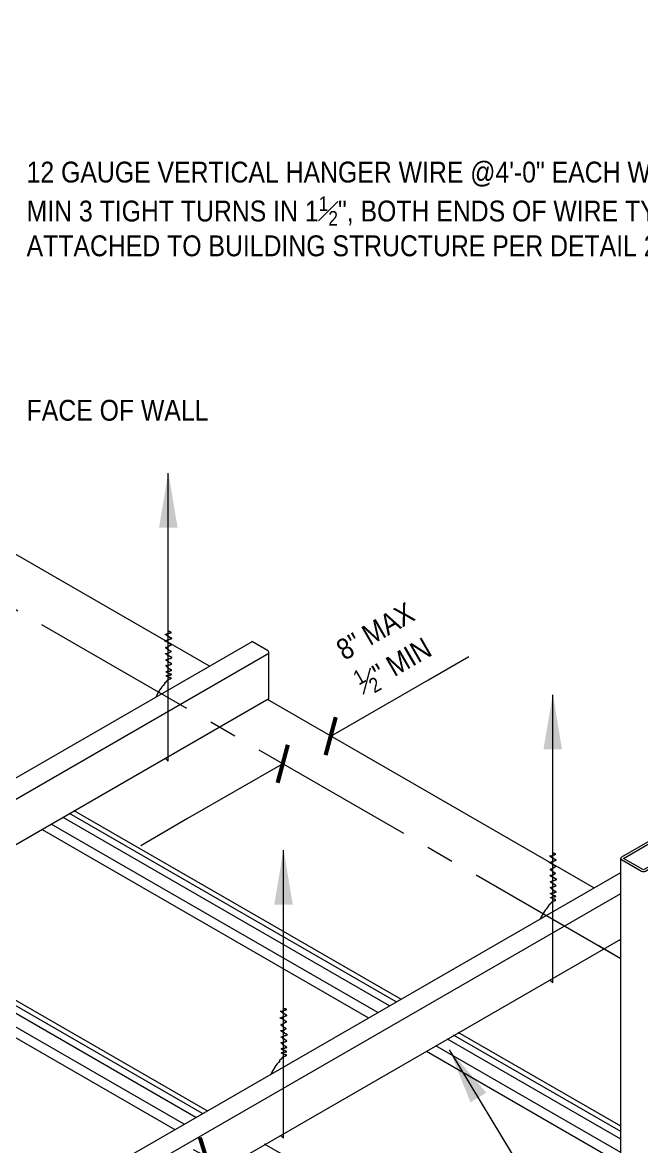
# Model space of a CAD drawing. Header units: inches. Extents: x -16404 to 14624, y -1591 to 16152.
# Drawn here: x -15539.1 to -15472.4, y 2006.3 to 2127.6 of the extents above; entities that cross this region are included whole.
import ezdxf
from ezdxf import colors
from ezdxf.entities.mleader import LeaderData, LeaderLine
from ezdxf.math import Vec2, Vec3

# ---------------------------------------------------------------- set-up
doc = ezdxf.new("R2010")
doc.units = ezdxf.units.IN
doc.header["$LTSCALE"] = 24
doc.header["$MEASUREMENT"] = 0
doc.linetypes.add('CENTER2', pattern=[1.125, 0.75, -0.125, 0.125, -0.125])
doc.layers.get('0').update_dxf_attribs({"linetype": 'CONTINUOUS'})
doc.layers.get('DefPoints').update_dxf_attribs({"color": 251, "linetype": 'CONTINUOUS'})
doc.layers.add('DESIGNER COMMENTS', color=221, linetype='CONTINUOUS', plot=False)
for name, color, linetype in [('S-ANNO-DIMS', 2, 'CONTINUOUS'), ('S-ANNO-NOTE', 4, 'CONTINUOUS'), ('S-ARCH', 1, 'CONTINUOUS'), ('S-GRID', 1, 'CENTER2')]:
    doc.layers.add(name, color=color, linetype=linetype)
doc.styles.add('Arial', font='arial.ttf', dxfattribs={"width": 0.85})
doc.styles.add('ROMANS', font='romans.shx', dxfattribs={"width": 0.85})
doc.dimstyles.new('DIM-24', dxfattribs={"dimscale": 24, "dimtxt": 0.09375, "dimasz": 0.109375, "dimexe": 0.0625, "dimexo": 0.0625, "dimgap": 0.0625, "dimtad": 1, "dimdec": 4, "dimzin": 11, "dimdsep": 46, "dimlunit": 4, "dimtxsty": 'Arial', "dimblk": 'ARCHTICK', "dimcen": 0.125, "dimclrd": 256, "dimclre": 256, "dimclrt": 4, "dimadec": 0, "dimazin": 0, "dimtfac": 0.75, "dimtdec": 4, "dimtofl": 0, "dimtmove": 0, "dimatfit": 3, "dimldrblk": 'ARCHTICK', "dimfxl": 1, "dimfrac": 1, "dimtolj": 1, "dimtzin": 11, "dimarcsym": 0})

# ---------------------------------------------------------------- blocks, each defined once
blk = doc.blocks.new('ST-ARROW')
blk.add_solid([(-1, -0.167), (-1, 0.167), (0, 0)])
blk = doc.blocks.new('_ARCHTICK')
at = {"color": 0, "linetype": 'ByBlock', "const_width": 0.15}
blk.add_lwpolyline([(-0.5, -0.5), (0.5, 0.5)], dxfattribs=at)
blk = doc.blocks.new('*D1094')
at = {"layer": 'DefPoints', "color": 0, "transparency": 16777216}
for p in [(-15507.48, 1999.05), (-15480.27, 1984.81), (-15474.68, 1985.74), (-15523.86, 1975.01), (-15549.55, 1942.51)]:
    blk.add_point(p, dxfattribs=at)
at = {"layer": 'S-ANNO-DIMS', "lineweight": -2, "transparency": 16777216}
blk.add_line((-15508.8, 1999.74), (-15520.72, 2005.98), dxfattribs=at)
blk.add_arc((-15478.18, 1983.72), 46.51, 152.3796, 210, dxfattribs=at)
at = {"layer": 'S-ANNO-DIMS', "lineweight": -2, "transparency": 16777216, "xscale": 3, "yscale": 3, "zscale": 3}
for p, rotation in [((-15519.39, 2005.28), 62.37962741064091), ((-15518.46, 1960.47), 300.0000000000009)]:
    blk.add_blockref('_ARCHTICK', p, dxfattribs=dict(at, rotation=rotation))
at = {"layer": 'S-ANNO-DIMS', "color": 4, "transparency": 16777216, "insert": (-15524.68, 1982.91), "char_height": 2.25, "attachment_point": 5, "rotation": 270.9914, "style": 'Arial'}
blk.add_mtext('\\A1;45° MAX\\PTYP', dxfattribs=at)
blk = doc.blocks.new('A$C37e3ed70')
at = {"layer": 'S-ANNO-NOTE'}
ml = blk.add_multileader_mtext('Standard', dxfattribs=at)
ml.set_content('\\A1;SHEATHING w/ E.N. PER PLAN', color=256, style='ROMANS')
ml.set_leader_properties(color=2)
ml.build(insert=Vec2(0, 0))
ml.multileader.update_dxf_attribs({"dogleg_length": 0.36, "arrow_head_size": 1.31, "scale": 12})
ctx = ml.context
ctx.base_point, ctx.scale, ctx.char_height, ctx.arrow_head_size, ctx.landing_gap_size, ctx.plane_origin = Vec3(-15401.85, 2126.79), 12, 1.125, 1.31, 0.75, Vec3(-15335.35, 2420.55)
ctx.text_align_type = 2
notes = []
notes.append((ctx, [(0, (1, 1, 0), (-15384.83, 2126.79), (-1, 0), 1.5, [(0, [(-15375.12, 2113.01)], 0, [])])]))
ctx.mtext.insert, ctx.mtext.width, ctx.mtext.alignment, ctx.mtext.flow_direction = Vec3(-15387.08, 2127.35), 15.8363, 3, 5
ml = blk.add_multileader_mtext('Standard', dxfattribs=at)
ml.set_content('\\A1;SHEATHING w/ E.N. PER PLAN', color=256, style='ROMANS')
ml.set_leader_properties(color=2)
ml.build(insert=Vec2(0, 0))
ml.multileader.update_dxf_attribs({"dogleg_length": 0.36, "arrow_head_size": 1.31, "scale": 12})
ctx = ml.context
ctx.base_point, ctx.scale, ctx.char_height, ctx.arrow_head_size, ctx.landing_gap_size, ctx.plane_origin = Vec3(-15354.48, 2126.79), 12, 1.125, 1.31, 0.75, Vec3(-15287.98, 2420.55)
ctx.text_align_type = 2
notes.append((ctx, [(0, (1, 1, 0), (-15337.46, 2126.79), (-1, 0), 1.5, [(0, [(-15327.75, 2113.01)], 0, [])])]))
ctx.mtext.insert, ctx.mtext.width, ctx.mtext.alignment, ctx.mtext.flow_direction = Vec3(-15339.71, 2127.35), 16.1942, 3, 5
ml = blk.add_multileader_mtext('Standard', dxfattribs=at)
ml.set_content('\\A1;BEAM/JOIST PER PLAN', color=256, style='ROMANS')
ml.set_leader_properties(color=2)
ml.build(insert=Vec2(0, 0))
ml.multileader.update_dxf_attribs({"dogleg_length": 0.36, "arrow_head_size": 1.31, "scale": 12})
ctx = ml.context
ctx.base_point, ctx.scale, ctx.char_height, ctx.arrow_head_size, ctx.landing_gap_size, ctx.plane_origin = Vec3(-15399.71, 2119.73), 12, 1.125, 1.31, 0.75, Vec3(-15335.35, 2404.99)
ctx.text_align_type = 2
notes.append((ctx, [(0, (1, 1, 0), (-15384.83, 2119.73), (-1, 0), 1.5, [(0, [(-15378.62, 2112.39)], 0, [])])]))
ctx.mtext.insert, ctx.mtext.width, ctx.mtext.alignment, ctx.mtext.flow_direction = Vec3(-15387.08, 2120.3), 15.3396, 3, 5
ml = blk.add_multileader_mtext('Standard', dxfattribs=at)
ml.set_content('\\A1;BEAM/JOIST PER PLAN', color=256, style='ROMANS')
ml.set_leader_properties(color=2)
ml.build(insert=Vec2(0, 0))
ml.multileader.update_dxf_attribs({"dogleg_length": 0.36, "arrow_head_size": 1.31, "scale": 12})
ctx = ml.context
ctx.base_point, ctx.scale, ctx.char_height, ctx.arrow_head_size, ctx.landing_gap_size, ctx.plane_origin = Vec3(-15352.34, 2119.73), 12, 1.125, 1.31, 0.75, Vec3(-15287.98, 2404.99)
ctx.text_align_type = 2
notes.append((ctx, [(0, (1, 1, 0), (-15337.46, 2119.73), (-1, 0), 1.5, [(0, [(-15331.25, 2112.39)], 0, [])])]))
ctx.mtext.insert, ctx.mtext.width, ctx.mtext.alignment, ctx.mtext.flow_direction = Vec3(-15339.71, 2120.3), 15.3396, 3, 5
ml = blk.add_multileader_mtext('Standard', dxfattribs=at)
ml.set_content('\\A1;{\\H0.7x;\\S1#4;\\H1.42857x;"%%C SCREW EYE w/ FULL THREAD EMBDDED (1\\H0.7x;\\S1#4;\\H1.42857x;" MIN.), INSTALL IN DIRECTION OF WIRE}', color=256, style='ROMANS')
ml.set_leader_properties(color=2)
ml.build(insert=Vec2(0, 0))
ml.multileader.update_dxf_attribs({"dogleg_length": 0.36, "arrow_head_size": 1.31, "scale": 12})
ctx = ml.context
ctx.base_point, ctx.scale, ctx.char_height, ctx.arrow_head_size, ctx.landing_gap_size, ctx.plane_origin = Vec3(-15402.85, 2099.02), 12, 1.125, 1.31, 0.75, Vec3(-15337.1, 2385.82)
ctx.text_align_type = 2
notes.append((ctx, [(0, (1, 1, 0), (-15382.91, 2099.02), (-1, 0), 1.5, [(0, [(-15377.35, 2109.11)], 0, [])])]))
ctx.mtext.insert, ctx.mtext.width, ctx.mtext.alignment, ctx.mtext.flow_direction = Vec3(-15385.16, 2099.58), 18.5877, 3, 5
ml = blk.add_multileader_mtext('Standard', dxfattribs=at)
ml.set_content('\\A1;BRACING WIRE', color=256, style='ROMANS')
ml.set_leader_properties(color=2)
ml.build(insert=Vec2(0, 0))
ml.multileader.update_dxf_attribs({"dogleg_length": 0.36, "arrow_head_size": 1.31, "scale": 12})
ctx = ml.context
ctx.base_point, ctx.scale, ctx.char_height, ctx.arrow_head_size, ctx.landing_gap_size, ctx.plane_origin = Vec3(-15395.88, 2087.35), 12, 1.125, 1.31, 0.75, Vec3(-15337.1, 2374.96)
ctx.text_align_type = 2
notes.append((ctx, [(0, (1, 1, 0), (-15382.91, 2087.35), (-1, 0), 1.5, [(0, [(-15371.97, 2103.85)], 0, [])])]))
ctx.mtext.insert, ctx.mtext.width, ctx.mtext.alignment, ctx.mtext.flow_direction = Vec3(-15385.16, 2087.91), 21.8071, 3, 5
ml = blk.add_multileader_mtext('Standard', dxfattribs=at)
ml.set_content('\\A1;{\\H0.7x;\\S1#4;\\H1.42857x;"%%C SCREW EYE w/ FULL THREAD EMBDDED (1\\H0.7x;\\S1#4;\\H1.42857x;" MIN.), INSTALL IN DIRECTION OF WIRE}', color=256, style='ROMANS')
ml.set_leader_properties(color=2)
ml.build(insert=Vec2(0, 0))
ml.multileader.update_dxf_attribs({"dogleg_length": 0.36, "arrow_head_size": 1.31, "scale": 12})
ctx = ml.context
ctx.base_point, ctx.scale, ctx.char_height, ctx.arrow_head_size, ctx.landing_gap_size, ctx.plane_origin = Vec3(-15357.1, 2097.73), 12, 1.125, 1.31, 0.75, Vec3(-15295.38, 2379.23)
ctx.text_align_type = 2
notes.append((ctx, [(0, (1, 1, 0), (-15337.16, 2097.73), (-1, 0), 1.5, [(0, [(-15331.6, 2104.22)], 0, [])])]))
ctx.mtext.insert, ctx.mtext.width, ctx.mtext.alignment, ctx.mtext.flow_direction = Vec3(-15339.41, 2098.29), 17.6911, 3, 5
ml = blk.add_multileader_mtext('Standard', dxfattribs=at)
ml.set_content('\\A1;HANGING WIRE', color=256, style='ROMANS')
ml.set_leader_properties(color=2)
ml.build(insert=Vec2(0, 0))
ml.multileader.update_dxf_attribs({"dogleg_length": 0.36, "arrow_head_size": 1.31, "scale": 12})
ctx = ml.context
ctx.base_point, ctx.scale, ctx.char_height, ctx.arrow_head_size, ctx.landing_gap_size, ctx.plane_origin = Vec3(-15350.22, 2088.59), 12, 1.125, 1.31, 0.75, Vec3(-15291.35, 2376.21)
ctx.text_align_type = 2
notes.append((ctx, [(0, (1, 1, 0), (-15337.16, 2088.59), (-1, 0), 1.5, [(0, [(-15331.26, 2097.48)], 0, [])])]))
ctx.mtext.insert, ctx.mtext.width, ctx.mtext.alignment, ctx.mtext.flow_direction = Vec3(-15339.41, 2089.15), 21.8071, 3, 5
for ctx, leaders in notes:
    for number, flags, end, landing, length, lines in leaders:
        leader = LeaderData()
        leader.index, (leader.has_last_leader_line, leader.has_dogleg_vector, leader.attachment_direction) = number, flags
        leader.last_leader_point, leader.dogleg_vector, leader.dogleg_length = Vec3(end), Vec3(landing), length
        for number, points, colour, breaks in lines:
            line = LeaderLine()
            line.index, line.vertices, line.color, line.breaks = number, Vec3.list(points), colors.encode_raw_color(colour), breaks
            leader.lines.append(line)
        ctx.leaders.append(leader)

msp = doc.modelspace()

# ---------------------------------------------------------------- linework, layer by layer
at = {"layer": 'S-ARCH'}
for p, q in [((-15519.00365, 2058.14159), (-15554.72617, 2078.76599)), ((-15708.63765, 1948.65635), (-15514.5118, 2060.73496)), ((-15512.74012, 2059.83709), (-15514.36392, 2060.77459)), ((-15706.79735, 1947.4231), (-15512.57774, 2059.55584)), ((-15512.57774, 2054.68084), (-15512.57774, 2059.55584)), ((-15512.57774, 2054.63508), (-15512.57774, 2059.55584)), ((-15706.9056, 1942.43984), (-15512.57774, 2054.63508)), ((-15477.58022, 2034.22576), (-15512.75398, 2054.53333)), ((-15499.58955, 2021.51867), (-15534.7633, 2041.82625)), ((-15498.8859, 2021.92492), (-15534.05966, 2042.2325)), ((-15498.3859, 2022.21359), (-15533.55966, 2042.52117)), ((-15537.03273, 2040.51599), (-15501.85898, 2020.20841)), ((-15500.85898, 2020.78576), (-15536.03273, 2041.09334)), ((-15474.67921, 1980.87095), (-15474.67921, 2037.41189)), ((-15550.62392, 1992.05396), (-15474.67921, 2035.90066)), ((-15549.55111, 1990.37759), (-15474.67921, 2033.60491)), ((-15520.44822, 2009.47591), (-15555.62197, 2029.78349)), ((-15519.74457, 2009.88216), (-15554.91833, 2030.18974)), ((-15519.24457, 2010.17083), (-15554.41833, 2030.47841)), ((-15557.8914, 2028.47323), (-15522.71765, 2008.16565)), ((-15521.71765, 2008.743), (-15556.8914, 2029.05058)), ((-15549.55111, 1985.45684), (-15474.67921, 2028.68415)), ((-15474.67921, 2008.52653), (-15492.20157, 2018.64307)), ((-15474.67921, 2007.13668), (-15493.33987, 2017.91042)), ((-15474.67921, 2007.94918), (-15492.70157, 2018.3544)), ((-15495.6093, 2016.60016), (-15474.67921, 2004.51616)), ((-15474.67921, 2005.67087), (-15494.6093, 2017.17751)), ((-15477.79213, 1986.23826), (-15513.06025, 2006.60031))]:
    msp.add_line(p, q, dxfattribs=at)
at = {"layer": 'S-ARCH', "color": 2}
for p, q in [((-15523.42229, 2047.90231), (-15523.42229, 2078.95401)), ((-15481.99886, 2023.98648), (-15481.99886, 2055.03818)), ((-15511.01015, 2007.2368), (-15511.01015, 2038.2885)), ((-15475.85314, 1988.16614), (-15493.11826, 2016.75196))]:
    msp.add_line(p, q, dxfattribs=at)
for points in [[(-15523.83803, 2056.2259), (-15523.83803, 2056.25117), (-15523.81275, 2056.25117), (-15523.81275, 2056.30172), (-15523.78747, 2056.30172), (-15523.78747, 2056.37755), (-15523.7369, 2056.37755), (-15523.7369, 2056.4281), (-15523.68634, 2056.4281), (-15523.68634, 2056.45337), (-15523.63578, 2056.45337), (-15523.63578, 2056.47865), (-15523.6105, 2056.47865), (-15523.6105, 2056.5292), (-15523.58522, 2056.5292), (-15523.58522, 2056.55447), (-15523.55993, 2056.55447), (-15523.55993, 2056.57975), (-15523.53465, 2056.57975), (-15523.53465, 2056.60502), (-15523.50937, 2056.60502), (-15523.50937, 2056.6303), (-15523.48409, 2056.6303), (-15523.48409, 2056.65557), (-15523.43353, 2056.65557), (-15523.43353, 2056.68085), (-15523.40825, 2056.68085), (-15523.40825, 2056.70612), (-15523.35769, 2056.70612), (-15523.35769, 2056.7314), (-15523.30713, 2056.7314), (-15523.30713, 2056.75667), (-15523.23128, 2056.75667), (-15523.23128, 2056.78195), (-15523.18072, 2056.78195), (-15523.18072, 2056.80723), (-15523.10488, 2056.80723), (-15523.10488, 2056.8325), (-15523.07959, 2056.8325), (-15523.13016, 2056.8325), (-15523.13016, 2056.85777), (-15523.18072, 2056.85777), (-15523.18072, 2056.88305), (-15523.23128, 2056.88305), (-15523.23128, 2056.90833), (-15523.28184, 2056.90833), (-15523.28184, 2056.9336), (-15523.38297, 2056.9336), (-15523.38297, 2056.95888), (-15523.40825, 2056.95888), (-15523.40825, 2056.98415), (-15523.48409, 2056.98415), (-15523.48409, 2057.00943), (-15523.53465, 2057.00943), (-15523.53465, 2057.0347), (-15523.6105, 2057.0347), (-15523.6105, 2057.05998), (-15523.63578, 2057.05998), (-15523.63578, 2057.08525), (-15523.66106, 2057.08525), (-15523.66106, 2057.11053), (-15523.68634, 2057.11053), (-15523.58522, 2057.11053), (-15523.58522, 2057.1358), (-15523.45881, 2057.1358), (-15523.45881, 2057.16108), (-15523.30713, 2057.16108), (-15523.30713, 2057.18635), (-15523.23128, 2057.18635), (-15523.23128, 2057.21163), (-15523.10488, 2057.21163), (-15523.10488, 2057.2369), (-15523.07959, 2057.2369), (-15523.07959, 2057.26218), (-15523.18072, 2057.26218), (-15523.18072, 2057.28745), (-15523.25656, 2057.28745), (-15523.25656, 2057.31273), (-15523.28184, 2057.31273), (-15523.28184, 2057.338), (-15523.43353, 2057.338), (-15523.43353, 2057.41383), (-15523.50937, 2057.41383), (-15523.50937, 2057.4391), (-15523.55993, 2057.4391), (-15523.55993, 2057.46438), (-15523.6105, 2057.46438), (-15523.6105, 2057.48965), (-15523.63578, 2057.48965), (-15523.63578, 2057.51493), (-15523.68634, 2057.51493), (-15523.68634, 2057.5402), (-15523.63578, 2057.5402), (-15523.63578, 2057.56548), (-15523.53465, 2057.56548), (-15523.53465, 2057.59076), (-15523.48409, 2057.59076), (-15523.48409, 2057.61603), (-15523.23128, 2057.61603), (-15523.23128, 2057.66658), (-15523.10488, 2057.66658), (-15523.10488, 2057.69186), (-15523.05431, 2057.69186), (-15523.05431, 2057.71713), (-15523.10488, 2057.71713), (-15523.10488, 2057.74241), (-15523.15544, 2057.74241), (-15523.15544, 2057.76768), (-15523.18072, 2057.76768), (-15523.18072, 2057.79296), (-15523.25656, 2057.79296), (-15523.25656, 2057.81823), (-15523.28184, 2057.81823), (-15523.28184, 2057.84351), (-15523.33241, 2057.84351), (-15523.33241, 2057.86878), (-15523.35769, 2057.86878), (-15523.35769, 2057.89406), (-15523.38297, 2057.89406), (-15523.38297, 2057.91933), (-15523.43353, 2057.91933), (-15523.43353, 2057.96988), (-15523.48409, 2057.96988), (-15523.48409, 2057.99516), (-15523.50937, 2057.99516), (-15523.50937, 2058.02043), (-15523.53465, 2058.02043), (-15523.53465, 2058.07098), (-15523.58522, 2058.07098), (-15523.58522, 2058.09626), (-15523.6105, 2058.09626), (-15523.6105, 2058.12153), (-15523.63578, 2058.12153), (-15523.63578, 2058.17208), (-15523.66106, 2058.17208), (-15523.66106, 2058.19736), (-15523.68634, 2058.19736), (-15523.68634, 2058.22264), (-15523.43353, 2058.22264), (-15523.43353, 2058.24791), (-15523.38297, 2058.24791), (-15523.38297, 2058.27318), (-15523.28184, 2058.27318), (-15523.28184, 2058.29846), (-15523.23128, 2058.29846), (-15523.23128, 2058.32374), (-15523.15544, 2058.32374), (-15523.15544, 2058.34901), (-15523.07959, 2058.34901), (-15523.07959, 2058.37428), (-15523.05431, 2058.37428), (-15523.07959, 2058.37428), (-15523.07959, 2058.39956), (-15523.10488, 2058.39956), (-15523.10488, 2058.42484), (-15523.13016, 2058.42484), (-15523.13016, 2058.45011), (-15523.18072, 2058.45011), (-15523.18072, 2058.47539), (-15523.23128, 2058.47539), (-15523.23128, 2058.52594), (-15523.28184, 2058.52594), (-15523.28184, 2058.55121), (-15523.35769, 2058.55121), (-15523.35769, 2058.60176), (-15523.43353, 2058.60176), (-15523.43353, 2058.62704), (-15523.45881, 2058.62704), (-15523.45881, 2058.65231), (-15523.50937, 2058.65231), (-15523.50937, 2058.70286), (-15523.58522, 2058.70286), (-15523.58522, 2058.75341), (-15523.63578, 2058.75341), (-15523.63578, 2058.80396), (-15523.68634, 2058.80396), (-15523.68634, 2058.82924), (-15523.58522, 2058.82924), (-15523.58522, 2058.85451), (-15523.53465, 2058.85451), (-15523.53465, 2058.87979), (-15523.43353, 2058.87979), (-15523.43353, 2058.90506), (-15523.38297, 2058.90506), (-15523.38297, 2058.93034), (-15523.33241, 2058.93034), (-15523.33241, 2058.95561), (-15523.28184, 2058.95561), (-15523.28184, 2058.98089), (-15523.18072, 2058.98089), (-15523.18072, 2059.00616), (-15523.10488, 2059.00616), (-15523.10488, 2059.03144), (-15523.07959, 2059.03144), (-15523.07959, 2059.05671), (-15523.00375, 2059.05671), (-15523.02903, 2059.05671), (-15523.02903, 2059.08199), (-15523.07959, 2059.08199), (-15523.07959, 2059.10727), (-15523.15544, 2059.10727), (-15523.15544, 2059.13254), (-15523.18072, 2059.13254), (-15523.18072, 2059.15781), (-15523.23128, 2059.15781), (-15523.23128, 2059.18309), (-15523.28184, 2059.18309), (-15523.28184, 2059.23364), (-15523.33241, 2059.23364), (-15523.33241, 2059.25892), (-15523.38297, 2059.25892), (-15523.38297, 2059.28419), (-15523.45881, 2059.28419), (-15523.45881, 2059.30947), (-15523.48409, 2059.30947), (-15523.48409, 2059.33474), (-15523.53465, 2059.33474), (-15523.53465, 2059.36002), (-15523.55993, 2059.36002), (-15523.55993, 2059.38529), (-15523.63578, 2059.38529), (-15523.63578, 2059.43584), (-15523.66106, 2059.43584), (-15523.66106, 2059.46112), (-15523.68634, 2059.46112), (-15523.68634, 2059.48639), (-15523.71162, 2059.48639), (-15523.71162, 2059.51167), (-15523.43353, 2059.51167), (-15523.43353, 2059.53694), (-15523.40825, 2059.53694), (-15523.40825, 2059.56222), (-15523.35769, 2059.56222), (-15523.35769, 2059.58749), (-15523.33241, 2059.58749), (-15523.33241, 2059.61277), (-15523.28184, 2059.61277), (-15523.28184, 2059.63804), (-15523.23128, 2059.63804), (-15523.23128, 2059.66332), (-15523.206, 2059.66332), (-15523.206, 2059.68859), (-15523.13016, 2059.68859), (-15523.13016, 2059.73914), (-15523.206, 2059.73914), (-15523.206, 2059.76442), (-15523.23128, 2059.76442), (-15523.23128, 2059.78969), (-15523.30713, 2059.78969), (-15523.30713, 2059.81497), (-15523.33241, 2059.81497), (-15523.33241, 2059.84024), (-15523.38297, 2059.84024), (-15523.38297, 2059.8908), (-15523.43353, 2059.8908), (-15523.43353, 2059.91607), (-15523.45881, 2059.91607), (-15523.45881, 2059.94134), (-15523.48409, 2059.94134), (-15523.48409, 2059.96662), (-15523.53465, 2059.96662), (-15523.53465, 2059.9919), (-15523.55993, 2059.9919), (-15523.55993, 2060.01717), (-15523.6105, 2060.01717), (-15523.6105, 2060.04244), (-15523.63578, 2060.04244), (-15523.63578, 2060.093), (-15523.68634, 2060.093), (-15523.68634, 2060.14355), (-15523.71162, 2060.14355), (-15523.63578, 2060.14355), (-15523.63578, 2060.16882), (-15523.55993, 2060.16882), (-15523.55993, 2060.1941), (-15523.53465, 2060.1941), (-15523.53465, 2060.21937), (-15523.48409, 2060.21937), (-15523.48409, 2060.24465), (-15523.43353, 2060.24465), (-15523.43353, 2060.26992), (-15523.38297, 2060.26992), (-15523.38297, 2060.2952), (-15523.35769, 2060.2952), (-15523.35769, 2060.32047), (-15523.33241, 2060.32047), (-15523.33241, 2060.34575), (-15523.28184, 2060.34575), (-15523.28184, 2060.37102), (-15523.23128, 2060.37102), (-15523.23128, 2060.3963), (-15523.206, 2060.3963), (-15523.206, 2060.42157), (-15523.13016, 2060.42157), (-15523.13016, 2060.44685), (-15523.07959, 2060.44685), (-15523.10488, 2060.44685), (-15523.10488, 2060.47212), (-15523.18072, 2060.47212), (-15523.18072, 2060.52267), (-15523.23128, 2060.52267), (-15523.23128, 2060.54795), (-15523.25656, 2060.54795), (-15523.25656, 2060.5985), (-15523.33241, 2060.5985), (-15523.33241, 2060.62377), (-15523.38297, 2060.62377), (-15523.38297, 2060.64905), (-15523.43353, 2060.64905), (-15523.43353, 2060.6996), (-15523.50937, 2060.6996), (-15523.50937, 2060.72487), (-15523.55993, 2060.72487), (-15523.55993, 2060.75015), (-15523.58522, 2060.75015), (-15523.58522, 2060.77543), (-15523.63578, 2060.77543), (-15523.63578, 2060.8007), (-15523.71162, 2060.8007), (-15523.71162, 2060.82597), (-15523.78747, 2060.82597), (-15523.78747, 2060.87653), (-15523.7369, 2060.87653), (-15523.7369, 2060.9018), (-15523.53465, 2060.9018), (-15523.53465, 2060.97763), (-15523.48409, 2060.97763), (-15523.48409, 2061.0029), (-15523.45881, 2061.0029), (-15523.45881, 2061.02818), (-15523.33241, 2061.02818), (-15523.33241, 2061.05345), (-15523.23128, 2061.05345), (-15523.23128, 2061.07873), (-15523.15544, 2061.07873), (-15523.15544, 2061.104), (-15523.13016, 2061.104), (-15523.13016, 2061.12928), (-15523.05431, 2061.12928), (-15523.05431, 2061.15455), (-15523.13016, 2061.15455), (-15523.13016, 2061.2051), (-15523.206, 2061.2051), (-15523.206, 2061.23038), (-15523.25656, 2061.23038), (-15523.25656, 2061.25565), (-15523.30713, 2061.25565), (-15523.30713, 2061.3062), (-15523.35769, 2061.3062), (-15523.35769, 2061.33148), (-15523.43353, 2061.33148), (-15523.43353, 2061.35675), (-15523.45881, 2061.35675), (-15523.45881, 2061.38203), (-15523.50937, 2061.38203), (-15523.50937, 2061.4073), (-15523.53465, 2061.4073), (-15523.53465, 2061.43258), (-15523.58522, 2061.43258), (-15523.58522, 2061.48313), (-15523.63578, 2061.48313), (-15523.63578, 2061.5084), (-15523.68634, 2061.5084), (-15523.68634, 2061.53368), (-15523.71162, 2061.53368), (-15523.71162, 2061.58423), (-15523.7369, 2061.58423), (-15523.63578, 2061.58423), (-15523.63578, 2061.6095), (-15523.48409, 2061.6095), (-15523.48409, 2061.63478), (-15523.45881, 2061.63478), (-15523.45881, 2061.66006), (-15523.40825, 2061.66006), (-15523.40825, 2061.68533), (-15523.33241, 2061.68533), (-15523.33241, 2061.7106), (-15523.206, 2061.7106), (-15523.206, 2061.73588), (-15523.18072, 2061.73588), (-15523.18072, 2061.76116), (-15523.10488, 2061.76116), (-15523.10488, 2061.78643), (-15523.07959, 2061.78643), (-15523.15544, 2061.78643), (-15523.15544, 2061.81171), (-15523.206, 2061.81171), (-15523.206, 2061.83698), (-15523.25656, 2061.83698), (-15523.25656, 2061.86226), (-15523.40825, 2061.86226), (-15523.40825, 2061.93808), (-15523.42229, 2061.93808)], [(-15482.41459, 2032.31007), (-15482.41459, 2032.33534), (-15482.38931, 2032.33534), (-15482.38931, 2032.38589), (-15482.36403, 2032.38589), (-15482.36403, 2032.46172), (-15482.31347, 2032.46172), (-15482.31347, 2032.51227), (-15482.26291, 2032.51227), (-15482.26291, 2032.53754), (-15482.21235, 2032.53754), (-15482.21235, 2032.56282), (-15482.18706, 2032.56282), (-15482.18706, 2032.61337), (-15482.16178, 2032.61337), (-15482.16178, 2032.63864), (-15482.1365, 2032.63864), (-15482.1365, 2032.66392), (-15482.11122, 2032.66392), (-15482.11122, 2032.68919), (-15482.08594, 2032.68919), (-15482.08594, 2032.71447), (-15482.06066, 2032.71447), (-15482.06066, 2032.73974), (-15482.0101, 2032.73974), (-15482.0101, 2032.76502), (-15481.98482, 2032.76502), (-15481.98482, 2032.79029), (-15481.93425, 2032.79029), (-15481.93425, 2032.81557), (-15481.88369, 2032.81557), (-15481.88369, 2032.84084), (-15481.80785, 2032.84084), (-15481.80785, 2032.86612), (-15481.75729, 2032.86612), (-15481.75729, 2032.8914), (-15481.68144, 2032.8914), (-15481.68144, 2032.91667), (-15481.65616, 2032.91667), (-15481.70672, 2032.91667), (-15481.70672, 2032.94194), (-15481.75729, 2032.94194), (-15481.75729, 2032.96722), (-15481.80785, 2032.96722), (-15481.80785, 2032.9925), (-15481.85841, 2032.9925), (-15481.85841, 2033.01777), (-15481.95954, 2033.01777), (-15481.95954, 2033.04305), (-15481.98482, 2033.04305), (-15481.98482, 2033.06832), (-15482.06066, 2033.06832), (-15482.06066, 2033.0936), (-15482.11122, 2033.0936), (-15482.11122, 2033.11887), (-15482.18706, 2033.11887), (-15482.18706, 2033.14415), (-15482.21235, 2033.14415), (-15482.21235, 2033.16942), (-15482.23763, 2033.16942), (-15482.23763, 2033.1947), (-15482.26291, 2033.1947), (-15482.16178, 2033.1947), (-15482.16178, 2033.21997), (-15482.03538, 2033.21997), (-15482.03538, 2033.24525), (-15481.88369, 2033.24525), (-15481.88369, 2033.27052), (-15481.80785, 2033.27052), (-15481.80785, 2033.2958), (-15481.68144, 2033.2958), (-15481.68144, 2033.32107), (-15481.65616, 2033.32107), (-15481.65616, 2033.34635), (-15481.75729, 2033.34635), (-15481.75729, 2033.37162), (-15481.83313, 2033.37162), (-15481.83313, 2033.3969), (-15481.85841, 2033.3969), (-15481.85841, 2033.42217), (-15482.0101, 2033.42217), (-15482.0101, 2033.498), (-15482.08594, 2033.498), (-15482.08594, 2033.52327), (-15482.1365, 2033.52327), (-15482.1365, 2033.54855), (-15482.18706, 2033.54855), (-15482.18706, 2033.57382), (-15482.21235, 2033.57382), (-15482.21235, 2033.5991), (-15482.26291, 2033.5991), (-15482.26291, 2033.62437), (-15482.21235, 2033.62437), (-15482.21235, 2033.64965), (-15482.11122, 2033.64965), (-15482.11122, 2033.67492), (-15482.06066, 2033.67492), (-15482.06066, 2033.7002), (-15481.80785, 2033.7002), (-15481.80785, 2033.75075), (-15481.68144, 2033.75075), (-15481.68144, 2033.77603), (-15481.63088, 2033.77603), (-15481.63088, 2033.8013), (-15481.68144, 2033.8013), (-15481.68144, 2033.82658), (-15481.73201, 2033.82658), (-15481.73201, 2033.85185), (-15481.75729, 2033.85185), (-15481.75729, 2033.87713), (-15481.83313, 2033.87713), (-15481.83313, 2033.9024), (-15481.85841, 2033.9024), (-15481.85841, 2033.92768), (-15481.90897, 2033.92768), (-15481.90897, 2033.95295), (-15481.93425, 2033.95295), (-15481.93425, 2033.97823), (-15481.95954, 2033.97823), (-15481.95954, 2034.0035), (-15482.0101, 2034.0035), (-15482.0101, 2034.05405), (-15482.06066, 2034.05405), (-15482.06066, 2034.07933), (-15482.08594, 2034.07933), (-15482.08594, 2034.1046), (-15482.11122, 2034.1046), (-15482.11122, 2034.15515), (-15482.16178, 2034.15515), (-15482.16178, 2034.18043), (-15482.18706, 2034.18043), (-15482.18706, 2034.2057), (-15482.21235, 2034.2057), (-15482.21235, 2034.25625), (-15482.23763, 2034.25625), (-15482.23763, 2034.28153), (-15482.26291, 2034.28153), (-15482.26291, 2034.3068), (-15482.0101, 2034.3068), (-15482.0101, 2034.33208), (-15481.95954, 2034.33208), (-15481.95954, 2034.35735), (-15481.85841, 2034.35735), (-15481.85841, 2034.38263), (-15481.80785, 2034.38263), (-15481.80785, 2034.40791), (-15481.73201, 2034.40791), (-15481.73201, 2034.43318), (-15481.65616, 2034.43318), (-15481.65616, 2034.45845), (-15481.63088, 2034.45845), (-15481.65616, 2034.45845), (-15481.65616, 2034.48373), (-15481.68144, 2034.48373), (-15481.68144, 2034.50901), (-15481.70672, 2034.50901), (-15481.70672, 2034.53428), (-15481.75729, 2034.53428), (-15481.75729, 2034.55956), (-15481.80785, 2034.55956), (-15481.80785, 2034.61011), (-15481.85841, 2034.61011), (-15481.85841, 2034.63538), (-15481.93425, 2034.63538), (-15481.93425, 2034.68593), (-15482.0101, 2034.68593), (-15482.0101, 2034.71121), (-15482.03538, 2034.71121), (-15482.03538, 2034.73648), (-15482.08594, 2034.73648), (-15482.08594, 2034.78703), (-15482.16178, 2034.78703), (-15482.16178, 2034.83758), (-15482.21235, 2034.83758), (-15482.21235, 2034.88813), (-15482.26291, 2034.88813), (-15482.26291, 2034.91341), (-15482.16178, 2034.91341), (-15482.16178, 2034.93868), (-15482.11122, 2034.93868), (-15482.11122, 2034.96396), (-15482.0101, 2034.96396), (-15482.0101, 2034.98923), (-15481.95954, 2034.98923), (-15481.95954, 2035.01451), (-15481.90897, 2035.01451), (-15481.90897, 2035.03978), (-15481.85841, 2035.03978), (-15481.85841, 2035.06506), (-15481.75729, 2035.06506), (-15481.75729, 2035.09033), (-15481.68144, 2035.09033), (-15481.68144, 2035.11561), (-15481.65616, 2035.11561), (-15481.65616, 2035.14088), (-15481.58032, 2035.14088), (-15481.6056, 2035.14088), (-15481.6056, 2035.16616), (-15481.65616, 2035.16616), (-15481.65616, 2035.19144), (-15481.73201, 2035.19144), (-15481.73201, 2035.21671), (-15481.75729, 2035.21671), (-15481.75729, 2035.24198), (-15481.80785, 2035.24198), (-15481.80785, 2035.26726), (-15481.85841, 2035.26726), (-15481.85841, 2035.31781), (-15481.90897, 2035.31781), (-15481.90897, 2035.34308), (-15481.95954, 2035.34308), (-15481.95954, 2035.36836), (-15482.03538, 2035.36836), (-15482.03538, 2035.39364), (-15482.06066, 2035.39364), (-15482.06066, 2035.41891), (-15482.11122, 2035.41891), (-15482.11122, 2035.44419), (-15482.1365, 2035.44419), (-15482.1365, 2035.46946), (-15482.21235, 2035.46946), (-15482.21235, 2035.52001), (-15482.23763, 2035.52001), (-15482.23763, 2035.54529), (-15482.26291, 2035.54529), (-15482.26291, 2035.57056), (-15482.28819, 2035.57056), (-15482.28819, 2035.59584), (-15482.0101, 2035.59584), (-15482.0101, 2035.62111), (-15481.98482, 2035.62111), (-15481.98482, 2035.64639), (-15481.93425, 2035.64639), (-15481.93425, 2035.67166), (-15481.90897, 2035.67166), (-15481.90897, 2035.69694), (-15481.85841, 2035.69694), (-15481.85841, 2035.72221), (-15481.80785, 2035.72221), (-15481.80785, 2035.74749), (-15481.78257, 2035.74749), (-15481.78257, 2035.77276), (-15481.70672, 2035.77276), (-15481.70672, 2035.82331), (-15481.78257, 2035.82331), (-15481.78257, 2035.84859), (-15481.80785, 2035.84859), (-15481.80785, 2035.87386), (-15481.88369, 2035.87386), (-15481.88369, 2035.89914), (-15481.90897, 2035.89914), (-15481.90897, 2035.92441), (-15481.95954, 2035.92441), (-15481.95954, 2035.97496), (-15482.0101, 2035.97496), (-15482.0101, 2036.00024), (-15482.03538, 2036.00024), (-15482.03538, 2036.02551), (-15482.06066, 2036.02551), (-15482.06066, 2036.05079), (-15482.11122, 2036.05079), (-15482.11122, 2036.07607), (-15482.1365, 2036.07607), (-15482.1365, 2036.10134), (-15482.18706, 2036.10134), (-15482.18706, 2036.12661), (-15482.21235, 2036.12661), (-15482.21235, 2036.17717), (-15482.26291, 2036.17717), (-15482.26291, 2036.22772), (-15482.28819, 2036.22772), (-15482.21235, 2036.22772), (-15482.21235, 2036.25299), (-15482.1365, 2036.25299), (-15482.1365, 2036.27827), (-15482.11122, 2036.27827), (-15482.11122, 2036.30354), (-15482.06066, 2036.30354), (-15482.06066, 2036.32882), (-15482.0101, 2036.32882), (-15482.0101, 2036.35409), (-15481.95954, 2036.35409), (-15481.95954, 2036.37937), (-15481.93425, 2036.37937), (-15481.93425, 2036.40464), (-15481.90897, 2036.40464), (-15481.90897, 2036.42992), (-15481.85841, 2036.42992), (-15481.85841, 2036.45519), (-15481.80785, 2036.45519), (-15481.80785, 2036.48047), (-15481.78257, 2036.48047), (-15481.78257, 2036.50574), (-15481.70672, 2036.50574), (-15481.70672, 2036.53102), (-15481.65616, 2036.53102), (-15481.68144, 2036.53102), (-15481.68144, 2036.55629), (-15481.75729, 2036.55629), (-15481.75729, 2036.60684), (-15481.80785, 2036.60684), (-15481.80785, 2036.63212), (-15481.83313, 2036.63212), (-15481.83313, 2036.68267), (-15481.90897, 2036.68267), (-15481.90897, 2036.70794), (-15481.95954, 2036.70794), (-15481.95954, 2036.73322), (-15482.0101, 2036.73322), (-15482.0101, 2036.78377), (-15482.08594, 2036.78377), (-15482.08594, 2036.80904), (-15482.1365, 2036.80904), (-15482.1365, 2036.83432), (-15482.16178, 2036.83432), (-15482.16178, 2036.8596), (-15482.21235, 2036.8596), (-15482.21235, 2036.88487), (-15482.28819, 2036.88487), (-15482.28819, 2036.91014), (-15482.36403, 2036.91014), (-15482.36403, 2036.9607), (-15482.31347, 2036.9607), (-15482.31347, 2036.98597), (-15482.11122, 2036.98597), (-15482.11122, 2037.0618), (-15482.06066, 2037.0618), (-15482.06066, 2037.08707), (-15482.03538, 2037.08707), (-15482.03538, 2037.11235), (-15481.90897, 2037.11235), (-15481.90897, 2037.13762), (-15481.80785, 2037.13762), (-15481.80785, 2037.1629), (-15481.73201, 2037.1629), (-15481.73201, 2037.18817), (-15481.70672, 2037.18817), (-15481.70672, 2037.21345), (-15481.63088, 2037.21345), (-15481.63088, 2037.23872), (-15481.70672, 2037.23872), (-15481.70672, 2037.28927), (-15481.78257, 2037.28927), (-15481.78257, 2037.31455), (-15481.83313, 2037.31455), (-15481.83313, 2037.33982), (-15481.88369, 2037.33982), (-15481.88369, 2037.39037), (-15481.93425, 2037.39037), (-15481.93425, 2037.41565), (-15482.0101, 2037.41565), (-15482.0101, 2037.44092), (-15482.03538, 2037.44092), (-15482.03538, 2037.4662), (-15482.08594, 2037.4662), (-15482.08594, 2037.49147), (-15482.11122, 2037.49147), (-15482.11122, 2037.51675), (-15482.16178, 2037.51675), (-15482.16178, 2037.5673), (-15482.21235, 2037.5673), (-15482.21235, 2037.59257), (-15482.26291, 2037.59257), (-15482.26291, 2037.61785), (-15482.28819, 2037.61785), (-15482.28819, 2037.6684), (-15482.31347, 2037.6684), (-15482.21235, 2037.6684), (-15482.21235, 2037.69367), (-15482.06066, 2037.69367), (-15482.06066, 2037.71895), (-15482.03538, 2037.71895), (-15482.03538, 2037.74423), (-15481.98482, 2037.74423), (-15481.98482, 2037.7695), (-15481.90897, 2037.7695), (-15481.90897, 2037.79477), (-15481.78257, 2037.79477), (-15481.78257, 2037.82005), (-15481.75729, 2037.82005), (-15481.75729, 2037.84533), (-15481.68144, 2037.84533), (-15481.68144, 2037.8706), (-15481.65616, 2037.8706), (-15481.73201, 2037.8706), (-15481.73201, 2037.89588), (-15481.78257, 2037.89588), (-15481.78257, 2037.92115), (-15481.83313, 2037.92115), (-15481.83313, 2037.94643), (-15481.98482, 2037.94643), (-15481.98482, 2038.02225), (-15481.99886, 2038.02225)], [(-15511.42589, 2015.56039), (-15511.42589, 2015.58566), (-15511.40061, 2015.58566), (-15511.40061, 2015.63621), (-15511.37533, 2015.63621), (-15511.37533, 2015.71204), (-15511.32476, 2015.71204), (-15511.32476, 2015.76259), (-15511.2742, 2015.76259), (-15511.2742, 2015.78786), (-15511.22364, 2015.78786), (-15511.22364, 2015.81314), (-15511.19836, 2015.81314), (-15511.19836, 2015.86369), (-15511.17308, 2015.86369), (-15511.17308, 2015.88896), (-15511.1478, 2015.88896), (-15511.1478, 2015.91424), (-15511.12252, 2015.91424), (-15511.12252, 2015.93952), (-15511.09724, 2015.93952), (-15511.09724, 2015.96479), (-15511.07196, 2015.96479), (-15511.07196, 2015.99006), (-15511.02139, 2015.99006), (-15511.02139, 2016.01534), (-15510.99611, 2016.01534), (-15510.99611, 2016.04062), (-15510.94555, 2016.04062), (-15510.94555, 2016.06589), (-15510.89499, 2016.06589), (-15510.89499, 2016.09116), (-15510.81914, 2016.09116), (-15510.81914, 2016.11644), (-15510.76858, 2016.11644), (-15510.76858, 2016.14172), (-15510.69274, 2016.14172), (-15510.69274, 2016.16699), (-15510.66746, 2016.16699), (-15510.71802, 2016.16699), (-15510.71802, 2016.19227), (-15510.76858, 2016.19227), (-15510.76858, 2016.21754), (-15510.81914, 2016.21754), (-15510.81914, 2016.24282), (-15510.86971, 2016.24282), (-15510.86971, 2016.26809), (-15510.97083, 2016.26809), (-15510.97083, 2016.29337), (-15510.99611, 2016.29337), (-15510.99611, 2016.31864), (-15511.07196, 2016.31864), (-15511.07196, 2016.34392), (-15511.12252, 2016.34392), (-15511.12252, 2016.36919), (-15511.19836, 2016.36919), (-15511.19836, 2016.39447), (-15511.22364, 2016.39447), (-15511.22364, 2016.41974), (-15511.24892, 2016.41974), (-15511.24892, 2016.44502), (-15511.2742, 2016.44502), (-15511.17308, 2016.44502), (-15511.17308, 2016.47029), (-15511.04667, 2016.47029), (-15511.04667, 2016.49557), (-15510.89499, 2016.49557), (-15510.89499, 2016.52084), (-15510.81914, 2016.52084), (-15510.81914, 2016.54612), (-15510.69274, 2016.54612), (-15510.69274, 2016.57139), (-15510.66746, 2016.57139), (-15510.66746, 2016.59667), (-15510.76858, 2016.59667), (-15510.76858, 2016.62194), (-15510.84442, 2016.62194), (-15510.84442, 2016.64722), (-15510.86971, 2016.64722), (-15510.86971, 2016.67249), (-15511.02139, 2016.67249), (-15511.02139, 2016.74832), (-15511.09724, 2016.74832), (-15511.09724, 2016.77359), (-15511.1478, 2016.77359), (-15511.1478, 2016.79887), (-15511.19836, 2016.79887), (-15511.19836, 2016.82415), (-15511.22364, 2016.82415), (-15511.22364, 2016.84942), (-15511.2742, 2016.84942), (-15511.2742, 2016.87469), (-15511.22364, 2016.87469), (-15511.22364, 2016.89997), (-15511.12252, 2016.89997), (-15511.12252, 2016.92525), (-15511.07196, 2016.92525), (-15511.07196, 2016.95052), (-15510.81914, 2016.95052), (-15510.81914, 2017.00107), (-15510.69274, 2017.00107), (-15510.69274, 2017.02635), (-15510.64218, 2017.02635), (-15510.64218, 2017.05162), (-15510.69274, 2017.05162), (-15510.69274, 2017.0769), (-15510.7433, 2017.0769), (-15510.7433, 2017.10217), (-15510.76858, 2017.10217), (-15510.76858, 2017.12745), (-15510.84442, 2017.12745), (-15510.84442, 2017.15272), (-15510.86971, 2017.15272), (-15510.86971, 2017.178), (-15510.92027, 2017.178), (-15510.92027, 2017.20327), (-15510.94555, 2017.20327), (-15510.94555, 2017.22855), (-15510.97083, 2017.22855), (-15510.97083, 2017.25382), (-15511.02139, 2017.25382), (-15511.02139, 2017.30437), (-15511.07196, 2017.30437), (-15511.07196, 2017.32965), (-15511.09724, 2017.32965), (-15511.09724, 2017.35492), (-15511.12252, 2017.35492), (-15511.12252, 2017.40547), (-15511.17308, 2017.40547), (-15511.17308, 2017.43075), (-15511.19836, 2017.43075), (-15511.19836, 2017.45602), (-15511.22364, 2017.45602), (-15511.22364, 2017.50657), (-15511.24892, 2017.50657), (-15511.24892, 2017.53185), (-15511.2742, 2017.53185), (-15511.2742, 2017.55713), (-15511.02139, 2017.55713), (-15511.02139, 2017.5824), (-15510.97083, 2017.5824), (-15510.97083, 2017.60768), (-15510.86971, 2017.60768), (-15510.86971, 2017.63295), (-15510.81914, 2017.63295), (-15510.81914, 2017.65823), (-15510.7433, 2017.65823), (-15510.7433, 2017.6835), (-15510.66746, 2017.6835), (-15510.66746, 2017.70878), (-15510.64218, 2017.70878), (-15510.66746, 2017.70878), (-15510.66746, 2017.73405), (-15510.69274, 2017.73405), (-15510.69274, 2017.75933), (-15510.71802, 2017.75933), (-15510.71802, 2017.7846), (-15510.76858, 2017.7846), (-15510.76858, 2017.80988), (-15510.81914, 2017.80988), (-15510.81914, 2017.86043), (-15510.86971, 2017.86043), (-15510.86971, 2017.8857), (-15510.94555, 2017.8857), (-15510.94555, 2017.93625), (-15511.02139, 2017.93625), (-15511.02139, 2017.96153), (-15511.04667, 2017.96153), (-15511.04667, 2017.9868), (-15511.09724, 2017.9868), (-15511.09724, 2018.03735), (-15511.17308, 2018.03735), (-15511.17308, 2018.0879), (-15511.22364, 2018.0879), (-15511.22364, 2018.13845), (-15511.2742, 2018.13845), (-15511.2742, 2018.16373), (-15511.17308, 2018.16373), (-15511.17308, 2018.189), (-15511.12252, 2018.189), (-15511.12252, 2018.21428), (-15511.02139, 2018.21428), (-15511.02139, 2018.23956), (-15510.97083, 2018.23956), (-15510.97083, 2018.26483), (-15510.92027, 2018.26483), (-15510.92027, 2018.2901), (-15510.86971, 2018.2901), (-15510.86971, 2018.31538), (-15510.76858, 2018.31538), (-15510.76858, 2018.34066), (-15510.69274, 2018.34066), (-15510.69274, 2018.36593), (-15510.66746, 2018.36593), (-15510.66746, 2018.3912), (-15510.59162, 2018.3912), (-15510.6169, 2018.3912), (-15510.6169, 2018.41648), (-15510.66746, 2018.41648), (-15510.66746, 2018.44176), (-15510.7433, 2018.44176), (-15510.7433, 2018.46703), (-15510.76858, 2018.46703), (-15510.76858, 2018.49231), (-15510.81914, 2018.49231), (-15510.81914, 2018.51758), (-15510.86971, 2018.51758), (-15510.86971, 2018.56813), (-15510.92027, 2018.56813), (-15510.92027, 2018.59341), (-15510.97083, 2018.59341), (-15510.97083, 2018.61868), (-15511.04667, 2018.61868), (-15511.04667, 2018.64396), (-15511.07196, 2018.64396), (-15511.07196, 2018.66923), (-15511.12252, 2018.66923), (-15511.12252, 2018.69451), (-15511.1478, 2018.69451), (-15511.1478, 2018.71978), (-15511.22364, 2018.71978), (-15511.22364, 2018.77033), (-15511.24892, 2018.77033), (-15511.24892, 2018.79561), (-15511.2742, 2018.79561), (-15511.2742, 2018.82088), (-15511.29948, 2018.82088), (-15511.29948, 2018.84616), (-15511.02139, 2018.84616), (-15511.02139, 2018.87143), (-15510.99611, 2018.87143), (-15510.99611, 2018.89671), (-15510.94555, 2018.89671), (-15510.94555, 2018.92198), (-15510.92027, 2018.92198), (-15510.92027, 2018.94726), (-15510.86971, 2018.94726), (-15510.86971, 2018.97253), (-15510.81914, 2018.97253), (-15510.81914, 2018.99781), (-15510.79386, 2018.99781), (-15510.79386, 2019.02308), (-15510.71802, 2019.02308), (-15510.71802, 2019.07363), (-15510.79386, 2019.07363), (-15510.79386, 2019.09891), (-15510.81914, 2019.09891), (-15510.81914, 2019.12419), (-15510.89499, 2019.12419), (-15510.89499, 2019.14946), (-15510.92027, 2019.14946), (-15510.92027, 2019.17473), (-15510.97083, 2019.17473), (-15510.97083, 2019.22529), (-15511.02139, 2019.22529), (-15511.02139, 2019.25056), (-15511.04667, 2019.25056), (-15511.04667, 2019.27584), (-15511.07196, 2019.27584), (-15511.07196, 2019.30111), (-15511.12252, 2019.30111), (-15511.12252, 2019.32639), (-15511.1478, 2019.32639), (-15511.1478, 2019.35166), (-15511.19836, 2019.35166), (-15511.19836, 2019.37694), (-15511.22364, 2019.37694), (-15511.22364, 2019.42749), (-15511.2742, 2019.42749), (-15511.2742, 2019.47804), (-15511.29948, 2019.47804), (-15511.22364, 2019.47804), (-15511.22364, 2019.50331), (-15511.1478, 2019.50331), (-15511.1478, 2019.52859), (-15511.12252, 2019.52859), (-15511.12252, 2019.55386), (-15511.07196, 2019.55386), (-15511.07196, 2019.57914), (-15511.02139, 2019.57914), (-15511.02139, 2019.60441), (-15510.97083, 2019.60441), (-15510.97083, 2019.62969), (-15510.94555, 2019.62969), (-15510.94555, 2019.65496), (-15510.92027, 2019.65496), (-15510.92027, 2019.68024), (-15510.86971, 2019.68024), (-15510.86971, 2019.70551), (-15510.81914, 2019.70551), (-15510.81914, 2019.73079), (-15510.79386, 2019.73079), (-15510.79386, 2019.75606), (-15510.71802, 2019.75606), (-15510.71802, 2019.78134), (-15510.66746, 2019.78134), (-15510.69274, 2019.78134), (-15510.69274, 2019.80661), (-15510.76858, 2019.80661), (-15510.76858, 2019.85716), (-15510.81914, 2019.85716), (-15510.81914, 2019.88244), (-15510.84442, 2019.88244), (-15510.84442, 2019.93299), (-15510.92027, 2019.93299), (-15510.92027, 2019.95826), (-15510.97083, 2019.95826), (-15510.97083, 2019.98354), (-15511.02139, 2019.98354), (-15511.02139, 2020.03409), (-15511.09724, 2020.03409), (-15511.09724, 2020.05936), (-15511.1478, 2020.05936), (-15511.1478, 2020.08464), (-15511.17308, 2020.08464), (-15511.17308, 2020.10992), (-15511.22364, 2020.10992), (-15511.22364, 2020.13519), (-15511.29948, 2020.13519), (-15511.29948, 2020.16047), (-15511.37533, 2020.16047), (-15511.37533, 2020.21102), (-15511.32476, 2020.21102), (-15511.32476, 2020.23629), (-15511.12252, 2020.23629), (-15511.12252, 2020.31212), (-15511.07196, 2020.31212), (-15511.07196, 2020.33739), (-15511.04667, 2020.33739), (-15511.04667, 2020.36267), (-15510.92027, 2020.36267), (-15510.92027, 2020.38794), (-15510.81914, 2020.38794), (-15510.81914, 2020.41322), (-15510.7433, 2020.41322), (-15510.7433, 2020.43849), (-15510.71802, 2020.43849), (-15510.71802, 2020.46377), (-15510.64218, 2020.46377), (-15510.64218, 2020.48904), (-15510.71802, 2020.48904), (-15510.71802, 2020.53959), (-15510.79386, 2020.53959), (-15510.79386, 2020.56487), (-15510.84442, 2020.56487), (-15510.84442, 2020.59014), (-15510.89499, 2020.59014), (-15510.89499, 2020.64069), (-15510.94555, 2020.64069), (-15510.94555, 2020.66597), (-15511.02139, 2020.66597), (-15511.02139, 2020.69124), (-15511.04667, 2020.69124), (-15511.04667, 2020.71652), (-15511.09724, 2020.71652), (-15511.09724, 2020.74179), (-15511.12252, 2020.74179), (-15511.12252, 2020.76707), (-15511.17308, 2020.76707), (-15511.17308, 2020.81762), (-15511.22364, 2020.81762), (-15511.22364, 2020.84289), (-15511.2742, 2020.84289), (-15511.2742, 2020.86817), (-15511.29948, 2020.86817), (-15511.29948, 2020.91872), (-15511.32476, 2020.91872), (-15511.22364, 2020.91872), (-15511.22364, 2020.944), (-15511.07196, 2020.944), (-15511.07196, 2020.96927), (-15511.04667, 2020.96927), (-15511.04667, 2020.99455), (-15510.99611, 2020.99455), (-15510.99611, 2021.01982), (-15510.92027, 2021.01982), (-15510.92027, 2021.0451), (-15510.79386, 2021.0451), (-15510.79386, 2021.07037), (-15510.76858, 2021.07037), (-15510.76858, 2021.09565), (-15510.69274, 2021.09565), (-15510.69274, 2021.12092), (-15510.66746, 2021.12092), (-15510.7433, 2021.12092), (-15510.7433, 2021.1462), (-15510.79386, 2021.1462), (-15510.79386, 2021.17147), (-15510.84442, 2021.17147), (-15510.84442, 2021.19675), (-15510.99611, 2021.19675), (-15510.99611, 2021.27257), (-15511.01015, 2021.27257)]]:
    msp.add_lwpolyline(points, dxfattribs=at)
at = {"layer": 'S-ARCH'}
msp.add_lwpolyline([(-15474.60704, 2037.53689, 0.577350269), (-15474.60704, 2037.28689), (-15472.44197, 2036.03689, 0.267949192), (-15472.00896, 2036.03689), (-15471.35944, 2036.41189), (-15471.57595, 2036.53689), (-15472.22547, 2036.16189), (-15474.39053, 2037.41189), (-15468.76137, 2040.66189), (-15466.5963, 2039.41189), (-15467.24582, 2039.03689), (-15467.02932, 2038.91189), (-15466.3798, 2039.28689, 0.577350269), (-15466.3798, 2039.53689), (-15468.54486, 2040.78689, 0.267949192), (-15468.97787, 2040.78689)], format="xyb", close=True, dxfattribs=at)
for centre, radius, start, end in [((-15514.41805, 2060.68084), 0.10825, 60, 180), ((-15512.9025, 2059.55584), 0.32476, 0, 60), ((-15512.686, 2054.68084), 0.10825, 240, 0)]:
    msp.add_arc(centre, radius, start, end, dxfattribs=at)
at = {"layer": 'S-ARCH', "color": 2}
for centre, start, end in [((-15519.39358, 2052.27571), 138.3695675, 154.760563), ((-15519.39358, 2052.27571), 223.2674935, 227.3491561), ((-15477.97014, 2028.35988), 138.3695675, 154.760563), ((-15477.97014, 2028.35988), 223.2674935, 227.3491561), ((-15506.98144, 2011.6102), 138.3695675, 154.760563), ((-15506.98144, 2011.6102), 223.2674935, 227.3491561)]:
    msp.add_arc(centre, 5.94619, start, end, dxfattribs=at)
at = {"layer": 'S-GRID', "color": 1}
msp.add_line((-15474.67921, 2026.58557), (-15590.99077, 2093.73808), dxfattribs=at)
at = {"layer": 'S-GRID'}
msp.add_line((-15474.67921, 2026.58557), (-15477.12203, 2027.99593), dxfattribs=at)

# ---------------------------------------------------------------- block references
at = {"layer": 'DESIGNER COMMENTS'}
msp.add_blockref('A$C37e3ed70', (0, 0), dxfattribs=at)
at = {"layer": 'S-ARCH', "color": 2}
for p, xscale, yscale, zscale, rotation in [((-15523.42229, 2079.07048), 6, 6, 6, 90), ((-15481.99886, 2055.15464), 6, 6, 6, 90), ((-15511.01015, 2038.40497), 6, 6, 6, 90), ((-15493.11826, 2016.75196), 5.999999999999829, 5.999999999999829, 5.999999999999829, 121.1309189687908)]:
    msp.add_blockref('ST-ARROW', p, dxfattribs=dict(at, xscale=xscale, yscale=yscale, zscale=zscale, rotation=rotation))

# ---------------------------------------------------------------- texts
at = {"layer": 'S-ANNO-NOTE', "char_height": 2.25, "attachment_point": 1, "style": 'Arial'}
for s, insert, width in [('\\A1;12 GAUGE VERTICAL HANGER WIRE @4\'-0" EACH WAY WITH MIN 3 TIGHT TURNS IN 1{\\H0.7x;\\S1#2;}", BOTH ENDS OF WIRE TYP ATTACHED TO BUILDING STRUCTURE PER DETAIL 2/-', (-15538.6912, 2112.55325), 82.5828767), ('\\A1;FACE OF WALL', (-15538.6912, 2086.86372), 19.5232162)]:
    msp.add_mtext(s, dxfattribs=dict(at, insert=insert, width=width))
at = {"layer": 'S-ANNO-NOTE', "insert": (-15505.57078, 2060.64622), "char_height": 2.25, "width": 12.8438905, "attachment_point": 1, "rotation": 30, "style": 'Arial'}
msp.add_mtext('\\A1;8" MAX\\P{\\H0.7x;\\S1#2;}" MIN', dxfattribs=at)

# ---------------------------------------------------------------- dimensions: what is measured, and where the dimension line sits
at = {"layer": 'S-ANNO-DIMS'}
dim = msp.add_angular_dim_2l(base=(-15523.86404, 1975.00976), line1=((-15480.26521, 1984.81043), (-15507.47505, 1999.04771)), line2=((-15549.55111, 1942.51244), (-15474.67921, 1985.73975)), text='45° MAX\\XTYP', dimstyle='DIM-24', override={"dimasz": 0.125}, dxfattribs=at)
dim.commit()
dim.dimension.update_dxf_attribs({"geometry": '*D1094', "text_midpoint": (-15524.67982, 1982.9143), "dimtype": 162})

# ---------------------------------------------------------------- leaders
for points in [[(-15505.92957, 2050.59326), (-15495.4043, 2056.67003), (-15491.05344, 2059.182)], [(-15511.09566, 2047.61062), (-15521.3429, 2041.69437), (-15526.39375, 2038.77826)]]:
    msp.add_leader(points, dimstyle='DIM-24', override={"dimasz": 0.125}, dxfattribs=at)

doc.saveas('drawing.dxf')
